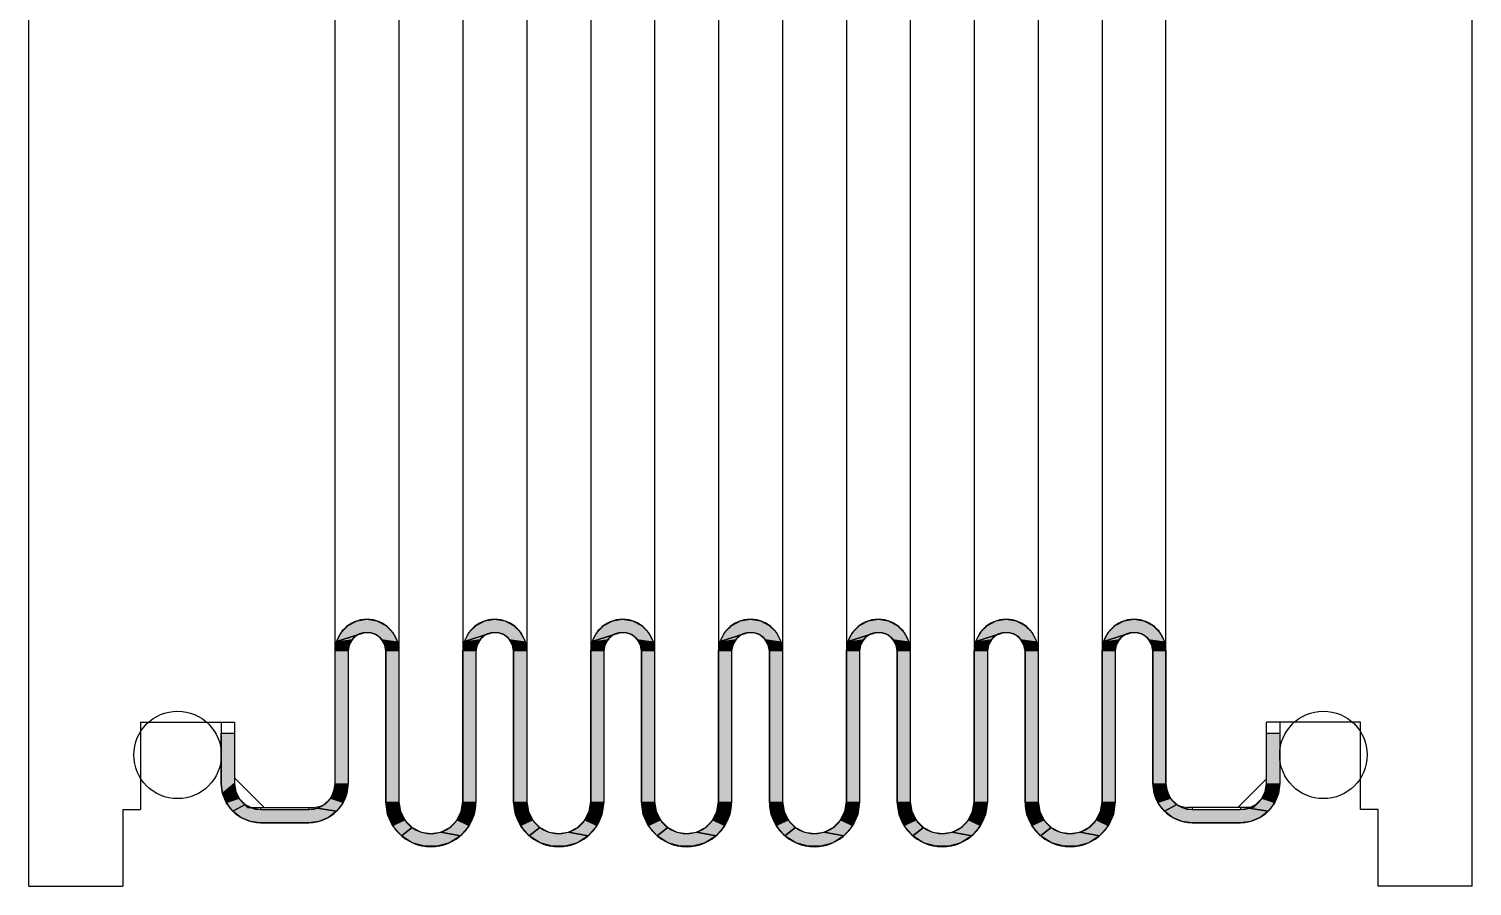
# Model space of a CAD drawing. Header units: millimetres. Extents: x -29 to 3384, y -388 to 1226.
# Drawn here: x 1459.9 to 1492.9, y 759.12 to 778.72 of the extents above; entities that cross this region are included whole.
import ezdxf

# ---------------------------------------------------------------- set-up
doc = ezdxf.new("R2010")
doc.units = ezdxf.units.MM

# ---------------------------------------------------------------- blocks, each defined once
blk = doc.blocks.new('*U32')
at = {"color": 2, "linetype": 'Continuous', "extrusion": (0, 0, -1)}
for points in [[(-114.434, 180.432), (-116.475, 180.109), (-114.11, 180.109)], [(-114.841, 180.64), (-116.152, 180.432), (-114.434, 180.432)], [(-116.152, 180.432), (-116.475, 180.109), (-114.434, 180.432)], [(-115.293, 180.711), (-115.745, 180.64), (-114.841, 180.64)], [(-115.745, 180.64), (-116.152, 180.432), (-114.841, 180.64)], [(-114.11, 180.109), (-115.143, 180.098), (-113.903, 179.701)], [(-116.475, 180.109), (-115.143, 180.098), (-114.11, 180.109)], [(-116.475, 180.109), (-115.442, 180.098), (-115.143, 180.098)], [(-116.475, 180.109), (-116.683, 179.701), (-115.442, 180.098)], [(-115.442, 180.098), (-116.683, 179.701), (-115.724, 179.996)], [(-115.724, 179.996), (-116.683, 179.701), (-115.953, 179.804)], [(-115.953, 179.804), (-116.683, 179.701), (-116.102, 179.544)], [(-116.683, 179.701), (-116.754, 179.25), (-116.102, 179.544)], [(-116.102, 179.544), (-116.754, 179.25), (-116.154, 179.25)], [(-116.154, 179.25), (-116.754, 172.373), (-116.154, 172.373)], [(-116.754, 179.25), (-116.754, 172.373), (-116.154, 179.25)], [(-116.754, 172.373), (-116.238, 171.792), (-116.154, 172.373)]]:
    blk.add_solid(points, dxfattribs=at)
blk = doc.blocks.new('*U33')
at = {"color": 2, "linetype": 'Continuous', "extrusion": (0, 0, -1)}
for points in [[(-120.28, 180.432), (-122.321, 180.109), (-119.957, 180.109)], [(-120.687, 180.64), (-121.998, 180.432), (-120.28, 180.432)], [(-121.998, 180.432), (-122.321, 180.109), (-120.28, 180.432)], [(-121.139, 180.711), (-121.591, 180.64), (-120.687, 180.64)], [(-121.591, 180.64), (-121.998, 180.432), (-120.687, 180.64)], [(-119.957, 180.109), (-120.989, 180.098), (-119.749, 179.701)], [(-122.321, 180.109), (-120.989, 180.098), (-119.957, 180.109)], [(-122.321, 180.109), (-121.289, 180.098), (-120.989, 180.098)], [(-122.321, 180.109), (-122.529, 179.701), (-121.289, 180.098)], [(-121.289, 180.098), (-122.529, 179.701), (-121.57, 179.996)], [(-121.57, 179.996), (-122.529, 179.701), (-121.799, 179.804)], [(-121.799, 179.804), (-122.529, 179.701), (-121.949, 179.544)], [(-122.529, 179.701), (-122.601, 179.25), (-121.949, 179.544)], [(-121.949, 179.544), (-122.601, 179.25), (-122.001, 179.25)], [(-122.001, 179.25), (-122.601, 172.373), (-122.001, 172.373)], [(-122.601, 179.25), (-122.601, 172.373), (-122.001, 179.25)], [(-122.601, 172.373), (-122.084, 171.792), (-122.001, 172.373)]]:
    blk.add_solid(points, dxfattribs=at)
blk = doc.blocks.new('*U34')
at = {"color": 2, "linetype": 'Continuous', "extrusion": (0, 0, -1)}
for points in [[(-126.126, 180.432), (-128.168, 180.109), (-125.803, 180.109)], [(-126.534, 180.64), (-127.844, 180.432), (-126.126, 180.432)], [(-127.844, 180.432), (-128.168, 180.109), (-126.126, 180.432)], [(-126.985, 180.711), (-127.437, 180.64), (-126.534, 180.64)], [(-127.437, 180.64), (-127.844, 180.432), (-126.534, 180.64)], [(-125.803, 180.109), (-126.836, 180.098), (-125.595, 179.701)], [(-128.168, 180.109), (-126.836, 180.098), (-125.803, 180.109)], [(-128.168, 180.109), (-127.135, 180.098), (-126.836, 180.098)], [(-128.168, 180.109), (-128.375, 179.701), (-127.135, 180.098)], [(-127.135, 180.098), (-128.375, 179.701), (-127.416, 179.996)], [(-127.416, 179.996), (-128.375, 179.701), (-127.645, 179.804)], [(-127.645, 179.804), (-128.375, 179.701), (-127.795, 179.544)], [(-128.375, 179.701), (-128.447, 179.25), (-127.795, 179.544)], [(-127.795, 179.544), (-128.447, 179.25), (-127.847, 179.25)], [(-127.847, 179.25), (-128.447, 172.373), (-127.847, 172.373)], [(-128.447, 179.25), (-128.447, 172.373), (-127.847, 179.25)], [(-128.447, 172.373), (-127.93, 171.792), (-127.847, 172.373)]]:
    blk.add_solid(points, dxfattribs=at)
blk = doc.blocks.new('*U35')
at = {"color": 2, "linetype": 'Continuous', "extrusion": (0, 0, -1)}
for points in [[(-131.972, 180.432), (-134.014, 180.109), (-131.649, 180.109)], [(-132.38, 180.64), (-133.69, 180.432), (-131.972, 180.432)], [(-133.69, 180.432), (-134.014, 180.109), (-131.972, 180.432)], [(-132.831, 180.711), (-133.283, 180.64), (-132.38, 180.64)], [(-133.283, 180.64), (-133.69, 180.432), (-132.38, 180.64)], [(-131.649, 180.109), (-132.682, 180.098), (-131.441, 179.701)], [(-134.014, 180.109), (-132.682, 180.098), (-131.649, 180.109)], [(-134.014, 180.109), (-132.981, 180.098), (-132.682, 180.098)], [(-134.014, 180.109), (-134.221, 179.701), (-132.981, 180.098)], [(-132.981, 180.098), (-134.221, 179.701), (-133.262, 179.996)], [(-133.262, 179.996), (-134.221, 179.701), (-133.491, 179.804)], [(-133.491, 179.804), (-134.221, 179.701), (-133.641, 179.544)], [(-134.221, 179.701), (-134.293, 179.25), (-133.641, 179.544)], [(-133.641, 179.544), (-134.293, 179.25), (-133.693, 179.25)], [(-133.693, 179.25), (-134.293, 172.373), (-133.693, 172.373)], [(-134.293, 179.25), (-134.293, 172.373), (-133.693, 179.25)], [(-134.293, 172.373), (-133.776, 171.792), (-133.693, 172.373)]]:
    blk.add_solid(points, dxfattribs=at)
blk = doc.blocks.new('*U36')
at = {"color": 2, "linetype": 'Continuous', "extrusion": (0, 0, -1)}
for points in [[(-137.818, 180.432), (-139.86, 180.109), (-137.495, 180.109)], [(-138.226, 180.64), (-139.537, 180.432), (-137.818, 180.432)], [(-139.537, 180.432), (-139.86, 180.109), (-137.818, 180.432)], [(-138.677, 180.711), (-139.129, 180.64), (-138.226, 180.64)], [(-139.129, 180.64), (-139.537, 180.432), (-138.226, 180.64)], [(-137.495, 180.109), (-138.528, 180.098), (-137.287, 179.701)], [(-139.86, 180.109), (-138.528, 180.098), (-137.495, 180.109)], [(-139.86, 180.109), (-138.827, 180.098), (-138.528, 180.098)], [(-139.86, 180.109), (-140.067, 179.701), (-138.827, 180.098)], [(-138.827, 180.098), (-140.067, 179.701), (-139.108, 179.996)], [(-139.108, 179.996), (-140.067, 179.701), (-139.337, 179.804)], [(-139.337, 179.804), (-140.067, 179.701), (-139.487, 179.544)], [(-140.067, 179.701), (-140.139, 179.25), (-139.487, 179.544)], [(-139.487, 179.544), (-140.139, 179.25), (-139.539, 179.25)], [(-139.539, 179.25), (-140.139, 172.373), (-139.539, 172.373)], [(-140.139, 179.25), (-140.139, 172.373), (-139.539, 179.25)], [(-140.139, 172.373), (-139.623, 171.792), (-139.539, 172.373)]]:
    blk.add_solid(points, dxfattribs=at)
blk = doc.blocks.new('*U37')
at = {"color": 2, "linetype": 'Continuous', "extrusion": (0, 0, -1)}
for points in [[(-143.665, 180.432), (-145.706, 180.109), (-143.341, 180.109)], [(-144.072, 180.64), (-145.383, 180.432), (-143.665, 180.432)], [(-145.383, 180.432), (-145.706, 180.109), (-143.665, 180.432)], [(-144.524, 180.711), (-144.975, 180.64), (-144.072, 180.64)], [(-144.975, 180.64), (-145.383, 180.432), (-144.072, 180.64)], [(-143.341, 180.109), (-144.374, 180.098), (-143.134, 179.701)], [(-145.706, 180.109), (-144.374, 180.098), (-143.341, 180.109)], [(-145.706, 180.109), (-144.673, 180.098), (-144.374, 180.098)], [(-145.706, 180.109), (-145.914, 179.701), (-144.673, 180.098)], [(-144.673, 180.098), (-145.914, 179.701), (-144.954, 179.996)], [(-144.954, 179.996), (-145.914, 179.701), (-145.184, 179.804)], [(-145.184, 179.804), (-145.914, 179.701), (-145.333, 179.544)], [(-145.914, 179.701), (-145.985, 179.25), (-145.333, 179.544)], [(-145.333, 179.544), (-145.985, 179.25), (-145.385, 179.25)], [(-145.385, 179.25), (-145.985, 172.373), (-145.385, 172.373)], [(-145.985, 179.25), (-145.985, 172.373), (-145.385, 179.25)], [(-145.985, 172.373), (-145.469, 171.792), (-145.385, 172.373)]]:
    blk.add_solid(points, dxfattribs=at)
blk = doc.blocks.new('*U38')
at = {"color": 2, "linetype": 'Continuous', "extrusion": (0, 0, -1)}
for points in [[(-149.511, 180.432), (-151.552, 180.109), (-149.187, 180.109)], [(-149.918, 180.64), (-151.229, 180.432), (-149.511, 180.432)], [(-151.229, 180.432), (-151.552, 180.109), (-149.511, 180.432)], [(-150.37, 180.711), (-150.821, 180.64), (-149.918, 180.64)], [(-150.821, 180.64), (-151.229, 180.432), (-149.918, 180.64)], [(-149.187, 180.109), (-150.22, 180.098), (-148.98, 179.701)], [(-151.552, 180.109), (-150.22, 180.098), (-149.187, 180.109)], [(-151.552, 180.109), (-150.519, 180.098), (-150.22, 180.098)], [(-151.552, 180.109), (-151.76, 179.701), (-150.519, 180.098)], [(-150.519, 180.098), (-151.76, 179.701), (-150.801, 179.996)], [(-150.801, 179.996), (-151.76, 179.701), (-151.03, 179.804)], [(-151.03, 179.804), (-151.76, 179.701), (-151.179, 179.544)], [(-151.76, 179.701), (-151.831, 179.25), (-151.179, 179.544)], [(-151.179, 179.544), (-151.831, 179.25), (-151.231, 179.25)], [(-151.231, 179.25), (-151.831, 173.211), (-151.231, 173.211)], [(-151.831, 179.25), (-151.831, 173.211), (-151.231, 179.25)], [(-151.831, 173.211), (-151.293, 172.745), (-151.231, 173.211)]]:
    blk.add_solid(points, dxfattribs=at)
blk = doc.blocks.new('*U39')
at = {"color": 2, "linetype": 'Continuous', "extrusion": (0, 0, -1)}
for points in [[(-113.903, 179.701), (-114.483, 179.544), (-113.831, 179.25)], [(-114.483, 179.544), (-114.431, 179.25), (-113.831, 179.25)], [(-115.143, 180.098), (-114.862, 179.996), (-113.903, 179.701)], [(-114.862, 179.996), (-114.633, 179.804), (-113.903, 179.701)], [(-114.633, 179.804), (-114.483, 179.544), (-113.903, 179.701)], [(-113.831, 179.25), (-114.431, 173.211), (-113.831, 173.211)], [(-114.431, 179.25), (-114.431, 173.211), (-113.831, 179.25)], [(-113.831, 173.211), (-114.37, 172.745), (-113.773, 172.84)], [(-114.431, 173.211), (-114.37, 172.745), (-113.831, 173.211)], [(-113.602, 172.506), (-114.19, 172.311), (-113.337, 172.24)], [(-114.19, 172.311), (-113.904, 171.939), (-113.337, 172.24)], [(-113.773, 172.84), (-114.37, 172.745), (-113.602, 172.506)], [(-114.37, 172.745), (-114.19, 172.311), (-113.602, 172.506)], [(-113.337, 172.24), (-113.904, 171.939), (-113.002, 172.07)]]:
    blk.add_solid(points, dxfattribs=at)
blk = doc.blocks.new('*U40')
at = {"color": 2, "linetype": 'Continuous', "extrusion": (0, 0, -1)}
for points in [[(-119.749, 179.701), (-120.329, 179.544), (-119.677, 179.25)], [(-120.329, 179.544), (-120.277, 179.25), (-119.677, 179.25)], [(-120.989, 180.098), (-120.708, 179.996), (-119.749, 179.701)], [(-120.708, 179.996), (-120.479, 179.804), (-119.749, 179.701)], [(-120.479, 179.804), (-120.329, 179.544), (-119.749, 179.701)], [(-119.677, 179.25), (-120.277, 172.373), (-119.677, 172.373)], [(-120.277, 179.25), (-120.277, 172.373), (-119.677, 179.25)], [(-119.677, 172.373), (-120.194, 171.792), (-119.606, 171.921)], [(-120.277, 172.373), (-120.194, 171.792), (-119.677, 172.373)], [(-119.606, 171.921), (-120.194, 171.792), (-119.398, 171.514)], [(-120.194, 171.792), (-119.95, 171.258), (-119.398, 171.514)], [(-119.075, 171.19), (-119.566, 170.815), (-118.668, 170.983)], [(-119.398, 171.514), (-119.95, 171.258), (-119.075, 171.19)], [(-119.95, 171.258), (-119.566, 170.815), (-119.075, 171.19)]]:
    blk.add_solid(points, dxfattribs=at)
blk = doc.blocks.new('*U41')
at = {"color": 2, "linetype": 'Continuous', "extrusion": (0, 0, -1)}
for points in [[(-125.595, 179.701), (-126.176, 179.544), (-125.524, 179.25)], [(-126.176, 179.544), (-126.124, 179.25), (-125.524, 179.25)], [(-126.836, 180.098), (-126.554, 179.996), (-125.595, 179.701)], [(-126.554, 179.996), (-126.325, 179.804), (-125.595, 179.701)], [(-126.325, 179.804), (-126.176, 179.544), (-125.595, 179.701)], [(-125.524, 179.25), (-126.124, 172.373), (-125.524, 172.373)], [(-126.124, 179.25), (-126.124, 172.373), (-125.524, 179.25)], [(-125.524, 172.373), (-126.04, 171.792), (-125.452, 171.921)], [(-126.124, 172.373), (-126.04, 171.792), (-125.524, 172.373)], [(-125.452, 171.921), (-126.04, 171.792), (-125.245, 171.514)], [(-126.04, 171.792), (-125.796, 171.258), (-125.245, 171.514)], [(-124.921, 171.19), (-125.412, 170.815), (-124.514, 170.983)], [(-125.245, 171.514), (-125.796, 171.258), (-124.921, 171.19)], [(-125.796, 171.258), (-125.412, 170.815), (-124.921, 171.19)]]:
    blk.add_solid(points, dxfattribs=at)
blk = doc.blocks.new('*U42')
at = {"color": 2, "linetype": 'Continuous', "extrusion": (0, 0, -1)}
for points in [[(-131.441, 179.701), (-132.022, 179.544), (-131.37, 179.25)], [(-132.022, 179.544), (-131.97, 179.25), (-131.37, 179.25)], [(-132.682, 180.098), (-132.401, 179.996), (-131.441, 179.701)], [(-132.401, 179.996), (-132.171, 179.804), (-131.441, 179.701)], [(-132.171, 179.804), (-132.022, 179.544), (-131.441, 179.701)], [(-131.37, 179.25), (-131.97, 172.373), (-131.37, 172.373)], [(-131.97, 179.25), (-131.97, 172.373), (-131.37, 179.25)], [(-131.37, 172.373), (-131.886, 171.792), (-131.298, 171.921)], [(-131.97, 172.373), (-131.886, 171.792), (-131.37, 172.373)], [(-131.298, 171.921), (-131.886, 171.792), (-131.091, 171.514)], [(-131.886, 171.792), (-131.643, 171.258), (-131.091, 171.514)], [(-130.767, 171.19), (-131.258, 170.815), (-130.36, 170.983)], [(-131.091, 171.514), (-131.643, 171.258), (-130.767, 171.19)], [(-131.643, 171.258), (-131.258, 170.815), (-130.767, 171.19)]]:
    blk.add_solid(points, dxfattribs=at)
blk = doc.blocks.new('*U43')
at = {"color": 2, "linetype": 'Continuous', "extrusion": (0, 0, -1)}
for points in [[(-137.287, 179.701), (-137.868, 179.544), (-137.216, 179.25)], [(-137.868, 179.544), (-137.816, 179.25), (-137.216, 179.25)], [(-138.528, 180.098), (-138.247, 179.996), (-137.287, 179.701)], [(-138.247, 179.996), (-138.018, 179.804), (-137.287, 179.701)], [(-138.018, 179.804), (-137.868, 179.544), (-137.287, 179.701)], [(-137.216, 179.25), (-137.816, 172.373), (-137.216, 172.373)], [(-137.816, 179.25), (-137.816, 172.373), (-137.216, 179.25)], [(-137.216, 172.373), (-137.732, 171.792), (-137.144, 171.921)], [(-137.816, 172.373), (-137.732, 171.792), (-137.216, 172.373)], [(-137.144, 171.921), (-137.732, 171.792), (-136.937, 171.514)], [(-137.732, 171.792), (-137.489, 171.258), (-136.937, 171.514)], [(-136.613, 171.19), (-137.104, 170.815), (-136.206, 170.983)], [(-136.937, 171.514), (-137.489, 171.258), (-136.613, 171.19)], [(-137.489, 171.258), (-137.104, 170.815), (-136.613, 171.19)]]:
    blk.add_solid(points, dxfattribs=at)
blk = doc.blocks.new('*U44')
at = {"color": 2, "linetype": 'Continuous', "extrusion": (0, 0, -1)}
for points in [[(-143.134, 179.701), (-143.714, 179.544), (-143.062, 179.25)], [(-143.714, 179.544), (-143.662, 179.25), (-143.062, 179.25)], [(-144.374, 180.098), (-144.093, 179.996), (-143.134, 179.701)], [(-144.093, 179.996), (-143.864, 179.804), (-143.134, 179.701)], [(-143.864, 179.804), (-143.714, 179.544), (-143.134, 179.701)], [(-143.062, 179.25), (-143.662, 172.373), (-143.062, 172.373)], [(-143.662, 179.25), (-143.662, 172.373), (-143.062, 179.25)], [(-143.062, 172.373), (-143.579, 171.792), (-142.991, 171.921)], [(-143.662, 172.373), (-143.579, 171.792), (-143.062, 172.373)], [(-142.991, 171.921), (-143.579, 171.792), (-142.783, 171.514)], [(-143.579, 171.792), (-143.335, 171.258), (-142.783, 171.514)], [(-142.46, 171.19), (-142.951, 170.815), (-142.052, 170.983)], [(-142.783, 171.514), (-143.335, 171.258), (-142.46, 171.19)], [(-143.335, 171.258), (-142.951, 170.815), (-142.46, 171.19)]]:
    blk.add_solid(points, dxfattribs=at)
blk = doc.blocks.new('*U45')
at = {"color": 2, "linetype": 'Continuous', "extrusion": (0, 0, -1)}
for points in [[(-148.98, 179.701), (-149.56, 179.544), (-148.908, 179.25)], [(-149.56, 179.544), (-149.508, 179.25), (-148.908, 179.25)], [(-150.22, 180.098), (-149.939, 179.996), (-148.98, 179.701)], [(-149.939, 179.996), (-149.71, 179.804), (-148.98, 179.701)], [(-149.71, 179.804), (-149.56, 179.544), (-148.98, 179.701)], [(-148.908, 179.25), (-149.508, 172.373), (-148.908, 172.373)], [(-149.508, 179.25), (-149.508, 172.373), (-148.908, 179.25)], [(-148.908, 172.373), (-149.425, 171.792), (-148.837, 171.921)], [(-149.508, 172.373), (-149.425, 171.792), (-148.908, 172.373)], [(-148.837, 171.921), (-149.425, 171.792), (-148.629, 171.514)], [(-149.425, 171.792), (-149.181, 171.258), (-148.629, 171.514)], [(-148.306, 171.19), (-148.797, 170.815), (-147.898, 170.983)], [(-148.629, 171.514), (-149.181, 171.258), (-148.306, 171.19)], [(-149.181, 171.258), (-148.797, 170.815), (-148.306, 171.19)]]:
    blk.add_solid(points, dxfattribs=at)
blk = doc.blocks.new('*U46')
at = {"color": 2, "linetype": 'Continuous', "extrusion": (0, 0, -1)}
for points in [[(-108.631, 173.211), (-108.631, 175.511), (-108.693, 172.745)], [(-109.231, 175.511), (-108.693, 172.745), (-108.631, 175.511)], [(-108.693, 172.745), (-109.231, 175.511), (-109.231, 173.211)]]:
    blk.add_solid(points, dxfattribs=at)
blk = doc.blocks.new('*U47')
at = {"color": 2, "linetype": 'Continuous', "extrusion": (0, 0, -1)}
for points in [[(-157.031, 173.211), (-156.431, 175.511), (-157.031, 175.511)], [(-156.431, 175.511), (-157.031, 173.211), (-156.431, 173.211)], [(-156.431, 173.211), (-156.97, 172.745), (-156.373, 172.84)], [(-157.031, 173.211), (-156.97, 172.745), (-156.431, 173.211)], [(-156.202, 172.506), (-156.79, 172.311), (-155.937, 172.24)], [(-156.79, 172.311), (-156.504, 171.939), (-155.937, 172.24)], [(-156.373, 172.84), (-156.97, 172.745), (-156.202, 172.506)], [(-156.97, 172.745), (-156.79, 172.311), (-156.202, 172.506)], [(-155.937, 172.24), (-156.504, 171.939), (-155.602, 172.07)]]:
    blk.add_solid(points, dxfattribs=at)
blk = doc.blocks.new('*U48')
at = {"color": 2, "linetype": 'Continuous', "extrusion": (0, 0, -1)}
for points in [[(-109.231, 173.211), (-109.29, 172.84), (-108.693, 172.745)], [(-109.29, 172.84), (-109.461, 172.506), (-108.693, 172.745)], [(-108.693, 172.745), (-109.461, 172.506), (-108.872, 172.311)], [(-109.461, 172.506), (-109.726, 172.24), (-108.872, 172.311)], [(-108.872, 172.311), (-109.726, 172.24), (-109.159, 171.939)]]:
    blk.add_solid(points, dxfattribs=at)
blk = doc.blocks.new('*U49')
at = {"color": 2, "linetype": 'Continuous', "extrusion": (0, 0, -1)}
for points in [[(-151.831, 173.211), (-151.89, 172.84), (-151.293, 172.745)], [(-151.89, 172.84), (-152.061, 172.506), (-151.293, 172.745)], [(-151.293, 172.745), (-152.061, 172.506), (-151.472, 172.311)], [(-152.061, 172.506), (-152.326, 172.24), (-151.472, 172.311)], [(-151.472, 172.311), (-152.326, 172.24), (-151.759, 171.939)]]:
    blk.add_solid(points, dxfattribs=at)
blk = doc.blocks.new('*U50')
at = {"color": 2, "linetype": 'Continuous', "extrusion": (0, 0, -1)}
for points in [[(-109.726, 172.24), (-110.061, 172.07), (-109.159, 171.939)], [(-110.061, 172.07), (-110.431, 172.011), (-109.159, 171.939)], [(-112.631, 172.011), (-113.904, 171.939), (-109.159, 171.939)], [(-109.159, 171.939), (-110.431, 172.011), (-112.631, 172.011)], [(-109.159, 171.939), (-113.531, 171.652), (-109.531, 171.652)], [(-113.904, 171.939), (-113.531, 171.652), (-109.159, 171.939)], [(-109.531, 171.652), (-113.097, 171.473), (-109.965, 171.473)], [(-113.531, 171.652), (-113.097, 171.473), (-109.531, 171.652)], [(-113.002, 172.07), (-113.904, 171.939), (-112.631, 172.011)], [(-109.965, 171.473), (-112.631, 171.411), (-110.431, 171.411)], [(-113.097, 171.473), (-112.631, 171.411), (-109.965, 171.473)]]:
    blk.add_solid(points, dxfattribs=at)
blk = doc.blocks.new('*U51')
at = {"color": 2, "linetype": 'Continuous', "extrusion": (0, 0, -1)}
for points in [[(-152.326, 172.24), (-152.661, 172.07), (-151.759, 171.939)], [(-152.661, 172.07), (-153.031, 172.011), (-151.759, 171.939)], [(-155.231, 172.011), (-156.504, 171.939), (-151.759, 171.939)], [(-151.759, 171.939), (-153.031, 172.011), (-155.231, 172.011)], [(-151.759, 171.939), (-156.131, 171.652), (-152.131, 171.652)], [(-156.504, 171.939), (-156.131, 171.652), (-151.759, 171.939)], [(-152.131, 171.652), (-155.697, 171.473), (-152.565, 171.473)], [(-156.131, 171.652), (-155.697, 171.473), (-152.131, 171.652)], [(-155.602, 172.07), (-156.504, 171.939), (-155.231, 172.011)], [(-152.565, 171.473), (-155.231, 171.411), (-153.031, 171.411)], [(-155.697, 171.473), (-155.231, 171.411), (-152.565, 171.473)]]:
    blk.add_solid(points, dxfattribs=at)
blk = doc.blocks.new('*U52')
at = {"color": 2, "linetype": 'Continuous', "extrusion": (0, 0, -1)}
for points in [[(-116.754, 172.373), (-116.826, 171.921), (-116.238, 171.792)], [(-116.826, 171.921), (-117.034, 171.514), (-116.238, 171.792)], [(-116.238, 171.792), (-117.034, 171.514), (-116.482, 171.258)], [(-117.034, 171.514), (-117.357, 171.19), (-116.482, 171.258)], [(-116.482, 171.258), (-117.357, 171.19), (-116.866, 170.815)]]:
    blk.add_solid(points, dxfattribs=at)
blk = doc.blocks.new('*U53')
at = {"color": 2, "linetype": 'Continuous', "extrusion": (0, 0, -1)}
for points in [[(-122.601, 172.373), (-122.672, 171.921), (-122.084, 171.792)], [(-122.672, 171.921), (-122.88, 171.514), (-122.084, 171.792)], [(-122.084, 171.792), (-122.88, 171.514), (-122.328, 171.258)], [(-122.88, 171.514), (-123.203, 171.19), (-122.328, 171.258)], [(-122.328, 171.258), (-123.203, 171.19), (-122.712, 170.815)]]:
    blk.add_solid(points, dxfattribs=at)
blk = doc.blocks.new('*U54')
at = {"color": 2, "linetype": 'Continuous', "extrusion": (0, 0, -1)}
for points in [[(-128.447, 172.373), (-128.518, 171.921), (-127.93, 171.792)], [(-128.518, 171.921), (-128.726, 171.514), (-127.93, 171.792)], [(-127.93, 171.792), (-128.726, 171.514), (-128.174, 171.258)], [(-128.726, 171.514), (-129.049, 171.19), (-128.174, 171.258)], [(-128.174, 171.258), (-129.049, 171.19), (-128.558, 170.815)]]:
    blk.add_solid(points, dxfattribs=at)
blk = doc.blocks.new('*U55')
at = {"color": 2, "linetype": 'Continuous', "extrusion": (0, 0, -1)}
for points in [[(-134.293, 172.373), (-134.364, 171.921), (-133.776, 171.792)], [(-134.364, 171.921), (-134.572, 171.514), (-133.776, 171.792)], [(-133.776, 171.792), (-134.572, 171.514), (-134.02, 171.258)], [(-134.572, 171.514), (-134.895, 171.19), (-134.02, 171.258)], [(-134.02, 171.258), (-134.895, 171.19), (-134.404, 170.815)]]:
    blk.add_solid(points, dxfattribs=at)
blk = doc.blocks.new('*U56')
at = {"color": 2, "linetype": 'Continuous', "extrusion": (0, 0, -1)}
for points in [[(-140.139, 172.373), (-140.211, 171.921), (-139.623, 171.792)], [(-140.211, 171.921), (-140.418, 171.514), (-139.623, 171.792)], [(-139.623, 171.792), (-140.418, 171.514), (-139.866, 171.258)], [(-140.418, 171.514), (-140.741, 171.19), (-139.866, 171.258)], [(-139.866, 171.258), (-140.741, 171.19), (-140.251, 170.815)]]:
    blk.add_solid(points, dxfattribs=at)
blk = doc.blocks.new('*U57')
at = {"color": 2, "linetype": 'Continuous', "extrusion": (0, 0, -1)}
for points in [[(-145.985, 172.373), (-146.057, 171.921), (-145.469, 171.792)], [(-146.057, 171.921), (-146.264, 171.514), (-145.469, 171.792)], [(-145.469, 171.792), (-146.264, 171.514), (-145.712, 171.258)], [(-146.264, 171.514), (-146.588, 171.19), (-145.712, 171.258)], [(-145.712, 171.258), (-146.588, 171.19), (-146.097, 170.815)]]:
    blk.add_solid(points, dxfattribs=at)
blk = doc.blocks.new('*U58')
at = {"color": 2, "linetype": 'Continuous', "extrusion": (0, 0, -1)}
for points in [[(-117.357, 171.19), (-117.764, 170.983), (-116.866, 170.815)], [(-117.764, 170.983), (-118.216, 170.911), (-116.866, 170.815)], [(-118.668, 170.983), (-119.566, 170.815), (-118.216, 170.911)], [(-118.216, 170.911), (-119.566, 170.815), (-116.866, 170.815)], [(-116.866, 170.815), (-119.072, 170.498), (-117.36, 170.498)], [(-119.566, 170.815), (-119.072, 170.498), (-116.866, 170.815)], [(-117.36, 170.498), (-118.509, 170.332), (-117.923, 170.332)], [(-119.072, 170.498), (-118.509, 170.332), (-117.36, 170.498)]]:
    blk.add_solid(points, dxfattribs=at)
blk = doc.blocks.new('*U59')
at = {"color": 2, "linetype": 'Continuous', "extrusion": (0, 0, -1)}
for points in [[(-123.203, 171.19), (-123.61, 170.983), (-122.712, 170.815)], [(-123.61, 170.983), (-124.062, 170.911), (-122.712, 170.815)], [(-124.514, 170.983), (-125.412, 170.815), (-124.062, 170.911)], [(-124.062, 170.911), (-125.412, 170.815), (-122.712, 170.815)], [(-122.712, 170.815), (-124.918, 170.498), (-123.206, 170.498)], [(-125.412, 170.815), (-124.918, 170.498), (-122.712, 170.815)], [(-123.206, 170.498), (-124.355, 170.332), (-123.769, 170.332)], [(-124.918, 170.498), (-124.355, 170.332), (-123.206, 170.498)]]:
    blk.add_solid(points, dxfattribs=at)
blk = doc.blocks.new('*U60')
at = {"color": 2, "linetype": 'Continuous', "extrusion": (0, 0, -1)}
for points in [[(-129.049, 171.19), (-129.457, 170.983), (-128.558, 170.815)], [(-129.457, 170.983), (-129.908, 170.911), (-128.558, 170.815)], [(-130.36, 170.983), (-131.258, 170.815), (-129.908, 170.911)], [(-129.908, 170.911), (-131.258, 170.815), (-128.558, 170.815)], [(-128.558, 170.815), (-130.765, 170.498), (-129.052, 170.498)], [(-131.258, 170.815), (-130.765, 170.498), (-128.558, 170.815)], [(-129.052, 170.498), (-130.202, 170.332), (-129.615, 170.332)], [(-130.765, 170.498), (-130.202, 170.332), (-129.052, 170.498)]]:
    blk.add_solid(points, dxfattribs=at)
blk = doc.blocks.new('*U61')
at = {"color": 2, "linetype": 'Continuous', "extrusion": (0, 0, -1)}
for points in [[(-134.895, 171.19), (-135.303, 170.983), (-134.404, 170.815)], [(-135.303, 170.983), (-135.754, 170.911), (-134.404, 170.815)], [(-136.206, 170.983), (-137.104, 170.815), (-135.754, 170.911)], [(-135.754, 170.911), (-137.104, 170.815), (-134.404, 170.815)], [(-134.404, 170.815), (-136.611, 170.498), (-134.898, 170.498)], [(-137.104, 170.815), (-136.611, 170.498), (-134.404, 170.815)], [(-134.898, 170.498), (-136.048, 170.332), (-135.461, 170.332)], [(-136.611, 170.498), (-136.048, 170.332), (-134.898, 170.498)]]:
    blk.add_solid(points, dxfattribs=at)
blk = doc.blocks.new('*U62')
at = {"color": 2, "linetype": 'Continuous', "extrusion": (0, 0, -1)}
for points in [[(-140.741, 171.19), (-141.149, 170.983), (-140.251, 170.815)], [(-141.149, 170.983), (-141.601, 170.911), (-140.251, 170.815)], [(-142.052, 170.983), (-142.951, 170.815), (-141.601, 170.911)], [(-141.601, 170.911), (-142.951, 170.815), (-140.251, 170.815)], [(-140.251, 170.815), (-142.457, 170.498), (-140.744, 170.498)], [(-142.951, 170.815), (-142.457, 170.498), (-140.251, 170.815)], [(-140.744, 170.498), (-141.894, 170.332), (-141.307, 170.332)], [(-142.457, 170.498), (-141.894, 170.332), (-140.744, 170.498)]]:
    blk.add_solid(points, dxfattribs=at)
blk = doc.blocks.new('*U63')
at = {"color": 2, "linetype": 'Continuous', "extrusion": (0, 0, -1)}
for points in [[(-146.588, 171.19), (-146.995, 170.983), (-146.097, 170.815)], [(-146.995, 170.983), (-147.447, 170.911), (-146.097, 170.815)], [(-147.898, 170.983), (-148.797, 170.815), (-147.447, 170.911)], [(-147.447, 170.911), (-148.797, 170.815), (-146.097, 170.815)], [(-146.097, 170.815), (-148.303, 170.498), (-146.59, 170.498)], [(-148.797, 170.815), (-148.303, 170.498), (-146.097, 170.815)], [(-146.59, 170.498), (-147.74, 170.332), (-147.153, 170.332)], [(-148.303, 170.498), (-147.74, 170.332), (-146.59, 170.498)]]:
    blk.add_solid(points, dxfattribs=at)

msp = doc.modelspace()

# ---------------------------------------------------------------- linework, layer by layer
at = {"color": 7, "linetype": 'Continuous'}
for p, q in [((1459.90076, 759.11907), (1459.90076, 799.11907)), ((1492.90076, 759.11907), (1492.90076, 799.11907)), ((1468.36229, 797.1883), (1468.36229, 761.04983)), ((1469.82383, 797.1883), (1469.82383, 761.04983)), ((1471.28537, 797.1883), (1471.28537, 761.04983)), ((1472.74691, 797.1883), (1472.74691, 761.04983)), ((1474.20845, 797.1883), (1474.20845, 761.04983)), ((1475.66999, 797.1883), (1475.66999, 761.04983)), ((1477.13153, 797.1883), (1477.13153, 761.04983)), ((1478.59306, 797.1883), (1478.59306, 761.04983)), ((1480.0546, 797.1883), (1480.0546, 761.04983)), ((1481.51614, 797.1883), (1481.51614, 761.04983)), ((1482.97768, 797.1883), (1482.97768, 761.04983)), ((1484.43922, 797.1883), (1484.43922, 761.04983)), ((1466.90076, 761.41907), (1466.90076, 796.81907)), ((1485.90076, 761.41907), (1485.90076, 796.81907)), ((1467.20076, 764.4883), (1467.20076, 761.46907)), ((1468.06229, 764.4883), (1468.06229, 761.04983)), ((1470.12383, 764.4883), (1470.12383, 761.04983)), ((1470.98537, 764.4883), (1470.98537, 761.04983)), ((1473.04691, 764.4883), (1473.04691, 761.04983)), ((1473.90845, 764.4883), (1473.90845, 761.04983)), ((1475.96999, 764.4883), (1475.96999, 761.04983)), ((1476.83153, 764.4883), (1476.83153, 761.04983)), ((1478.89306, 764.4883), (1478.89306, 761.04983)), ((1479.7546, 764.4883), (1479.7546, 761.04983)), ((1481.81614, 764.4883), (1481.81614, 761.04983)), ((1482.67768, 764.4883), (1482.67768, 761.04983)), ((1484.73922, 764.4883), (1484.73922, 761.04983)), ((1485.60076, 764.4883), (1485.60076, 761.46907)), ((1462.45076, 762.86907), (1464.60076, 762.86907)), ((1462.45076, 762.86907), (1462.45076, 760.86907)), ((1464.30076, 762.86907), (1464.30076, 761.46907)), ((1464.60076, 762.86907), (1464.60076, 761.21907)), ((1490.35076, 762.86907), (1488.20076, 762.86907)), ((1488.20076, 761.21907), (1488.20076, 762.86907)), ((1488.50076, 762.86907), (1488.50076, 761.46907)), ((1490.35076, 760.86907), (1490.35076, 762.86907)), ((1464.30076, 762.61907), (1464.60076, 762.61907)), ((1488.20076, 762.61907), (1488.50076, 762.61907)), ((1464.60076, 761.21907), (1464.90076, 760.91907)), ((1488.20076, 761.21907), (1487.90076, 760.91907)), ((1462.05076, 760.86907), (1462.45076, 760.86907)), ((1462.05076, 760.86907), (1462.05076, 759.11907)), ((1464.90076, 760.91907), (1466.40076, 760.91907)), ((1465.20076, 760.91907), (1465.20076, 760.86907)), ((1465.20076, 760.86907), (1466.30076, 760.86907)), ((1466.30076, 760.91907), (1466.30076, 760.86907)), ((1487.90076, 760.91907), (1486.40076, 760.91907)), ((1486.50076, 760.91907), (1486.50076, 760.86907)), ((1486.50076, 760.86907), (1487.60076, 760.86907)), ((1487.60076, 760.91907), (1487.60076, 760.86907)), ((1490.75076, 760.86907), (1490.35076, 760.86907)), ((1490.75076, 759.11907), (1490.75076, 760.86907)), ((1465.20076, 760.56907), (1466.30076, 760.56907)), ((1486.50076, 760.56907), (1487.60076, 760.56907)), ((1459.90076, 759.11907), (1462.05076, 759.11907)), ((1492.90076, 759.11907), (1490.75076, 759.11907))]:
    msp.add_line(p, q, dxfattribs=at)
at = {"color": 2, "linetype": 'Continuous'}
for p, q in [((1466.90076, 764.4883), (1466.93652, 764.71412)), ((1469.82383, 764.4883), (1469.8596, 764.71412)), ((1472.74691, 764.4883), (1472.78268, 764.71412)), ((1475.66999, 764.4883), (1475.70575, 764.71412)), ((1478.59306, 764.4883), (1478.62883, 764.71412)), ((1481.51614, 764.4883), (1481.55191, 764.71412)), ((1484.43922, 764.4883), (1484.47498, 764.71412)), ((1465.28038, 760.91907), (1464.60076, 761.59869)), ((1464.60076, 761.46907), (1464.63012, 761.28366)), ((1485.90076, 761.46907), (1485.93012, 761.28366)), ((1487.54646, 760.91907), (1488.20076, 761.57336)), ((1468.36229, 761.04983), (1468.39806, 760.82401)), ((1471.28537, 761.04983), (1471.32114, 760.82401)), ((1474.20845, 761.04983), (1474.24421, 760.82401)), ((1477.13153, 761.04983), (1477.16729, 760.82401)), ((1480.0546, 761.04983), (1480.09037, 760.82401)), ((1482.97768, 761.04983), (1483.01345, 760.82401)), ((1466.30076, 760.86907), (1466.48617, 760.89843)), ((1487.60076, 760.86907), (1487.78617, 760.89843)), ((1469.09306, 760.31907), (1469.31888, 760.35483)), ((1472.01614, 760.31907), (1472.24196, 760.35483)), ((1474.93922, 760.31907), (1475.16504, 760.35483)), ((1477.86229, 760.31907), (1478.08811, 760.35483)), ((1480.78537, 760.31907), (1481.01119, 760.35483)), ((1483.70845, 760.31907), (1483.93427, 760.35483))]:
    msp.add_line(p, q, dxfattribs=at)
for points in [[(1467.63153, 765.21907), (1467.85735, 765.1833), (1468.06106, 765.0795), (1468.22273, 764.91783), (1468.32653, 764.71412), (1468.36229, 764.4883), (1468.36229, 761.04983), (1468.10405, 760.75943), (1468.06229, 761.04983), (1468.06229, 764.4883), (1468.03632, 764.63563), (1467.96151, 764.76519), (1467.84691, 764.86135), (1467.70633, 764.91252), (1467.55672, 764.91252), (1466.93652, 764.71412), (1467.04032, 764.91783), (1467.20199, 765.0795), (1467.4057, 765.1833), (1467.63153, 765.21907)], [(1468.06229, 764.4883), (1468.03632, 764.63563), (1467.96151, 764.76519), (1467.84691, 764.86135), (1467.70633, 764.91252), (1467.55672, 764.91252), (1466.93652, 764.71412), (1467.04032, 764.91783), (1467.20199, 765.0795), (1467.4057, 765.1833), (1467.63153, 765.21907)], [(1467.63153, 765.21907), (1467.85735, 765.1833), (1468.06106, 765.0795), (1468.22273, 764.91783), (1468.32653, 764.71412), (1468.36229, 764.4883)], [(1470.5546, 765.21907), (1470.78042, 765.1833), (1470.98414, 765.0795), (1471.14581, 764.91783), (1471.2496, 764.71412), (1471.28537, 764.4883), (1471.28537, 761.04983), (1471.02712, 760.75943), (1470.98537, 761.04983), (1470.98537, 764.4883), (1470.95939, 764.63563), (1470.88459, 764.76519), (1470.76999, 764.86135), (1470.6294, 764.91252), (1470.4798, 764.91252), (1469.8596, 764.71412), (1469.9634, 764.91783), (1470.12507, 765.0795), (1470.32878, 765.1833), (1470.5546, 765.21907)], [(1470.98537, 764.4883), (1470.95939, 764.63563), (1470.88459, 764.76519), (1470.76999, 764.86135), (1470.6294, 764.91252), (1470.4798, 764.91252), (1469.8596, 764.71412), (1469.9634, 764.91783), (1470.12507, 765.0795), (1470.32878, 765.1833), (1470.5546, 765.21907)], [(1470.5546, 765.21907), (1470.78042, 765.1833), (1470.98414, 765.0795), (1471.14581, 764.91783), (1471.2496, 764.71412), (1471.28537, 764.4883)], [(1473.47768, 765.21907), (1473.7035, 765.1833), (1473.90721, 765.0795), (1474.06888, 764.91783), (1474.17268, 764.71412), (1474.20845, 764.4883), (1474.20845, 761.04983), (1473.9502, 760.75943), (1473.90845, 761.04983), (1473.90845, 764.4883), (1473.88247, 764.63563), (1473.80767, 764.76519), (1473.69306, 764.86135), (1473.55248, 764.91252), (1473.40288, 764.91252), (1472.78268, 764.71412), (1472.88647, 764.91783), (1473.04814, 765.0795), (1473.25186, 765.1833), (1473.47768, 765.21907)], [(1473.90845, 764.4883), (1473.88247, 764.63563), (1473.80767, 764.76519), (1473.69306, 764.86135), (1473.55248, 764.91252), (1473.40288, 764.91252), (1472.78268, 764.71412), (1472.88647, 764.91783), (1473.04814, 765.0795), (1473.25186, 765.1833), (1473.47768, 765.21907)], [(1473.47768, 765.21907), (1473.7035, 765.1833), (1473.90721, 765.0795), (1474.06888, 764.91783), (1474.17268, 764.71412), (1474.20845, 764.4883)], [(1476.40076, 765.21907), (1476.62658, 765.1833), (1476.83029, 765.0795), (1476.99196, 764.91783), (1477.09576, 764.71412), (1477.13153, 764.4883), (1477.13153, 761.04983), (1476.87328, 760.75943), (1476.83153, 761.04983), (1476.83153, 764.4883), (1476.80555, 764.63563), (1476.73074, 764.76519), (1476.61614, 764.86135), (1476.47556, 764.91252), (1476.32595, 764.91252), (1475.70575, 764.71412), (1475.80955, 764.91783), (1475.97122, 765.0795), (1476.17494, 765.1833), (1476.40076, 765.21907)], [(1476.83153, 764.4883), (1476.80555, 764.63563), (1476.73074, 764.76519), (1476.61614, 764.86135), (1476.47556, 764.91252), (1476.32595, 764.91252), (1475.70575, 764.71412), (1475.80955, 764.91783), (1475.97122, 765.0795), (1476.17494, 765.1833), (1476.40076, 765.21907)], [(1476.40076, 765.21907), (1476.62658, 765.1833), (1476.83029, 765.0795), (1476.99196, 764.91783), (1477.09576, 764.71412), (1477.13153, 764.4883)], [(1479.32383, 765.21907), (1479.54965, 765.1833), (1479.75337, 765.0795), (1479.91504, 764.91783), (1480.01884, 764.71412), (1480.0546, 764.4883), (1480.0546, 761.04983), (1479.79636, 760.75943), (1479.7546, 761.04983), (1479.7546, 764.4883), (1479.72862, 764.63563), (1479.65382, 764.76519), (1479.53922, 764.86135), (1479.39864, 764.91252), (1479.24903, 764.91252), (1478.62883, 764.71412), (1478.73263, 764.91783), (1478.8943, 765.0795), (1479.09801, 765.1833), (1479.32383, 765.21907)], [(1479.7546, 764.4883), (1479.72862, 764.63563), (1479.65382, 764.76519), (1479.53922, 764.86135), (1479.39864, 764.91252), (1479.24903, 764.91252), (1478.62883, 764.71412), (1478.73263, 764.91783), (1478.8943, 765.0795), (1479.09801, 765.1833), (1479.32383, 765.21907)], [(1479.32383, 765.21907), (1479.54965, 765.1833), (1479.75337, 765.0795), (1479.91504, 764.91783), (1480.01884, 764.71412), (1480.0546, 764.4883)], [(1482.24691, 765.21907), (1482.47273, 765.1833), (1482.67645, 765.0795), (1482.83811, 764.91783), (1482.94191, 764.71412), (1482.97768, 764.4883), (1482.97768, 761.04983), (1482.71943, 760.75943), (1482.67768, 761.04983), (1482.67768, 764.4883), (1482.6517, 764.63563), (1482.5769, 764.76519), (1482.46229, 764.86135), (1482.32171, 764.91252), (1482.17211, 764.91252), (1481.55191, 764.71412), (1481.6557, 764.91783), (1481.81737, 765.0795), (1482.02109, 765.1833), (1482.24691, 765.21907)], [(1482.67768, 764.4883), (1482.6517, 764.63563), (1482.5769, 764.76519), (1482.46229, 764.86135), (1482.32171, 764.91252), (1482.17211, 764.91252), (1481.55191, 764.71412), (1481.6557, 764.91783), (1481.81737, 765.0795), (1482.02109, 765.1833), (1482.24691, 765.21907)], [(1482.24691, 765.21907), (1482.47273, 765.1833), (1482.67645, 765.0795), (1482.83811, 764.91783), (1482.94191, 764.71412), (1482.97768, 764.4883)], [(1485.16999, 765.21907), (1485.39581, 765.1833), (1485.59952, 765.0795), (1485.76119, 764.91783), (1485.86499, 764.71412), (1485.90076, 764.4883), (1485.90076, 761.46907), (1485.63142, 761.23613), (1485.60076, 761.46907), (1485.60076, 764.4883), (1485.57478, 764.63563), (1485.49997, 764.76519), (1485.38537, 764.86135), (1485.24479, 764.91252), (1485.09518, 764.91252), (1484.47498, 764.71412), (1484.57878, 764.91783), (1484.74045, 765.0795), (1484.94417, 765.1833), (1485.16999, 765.21907)], [(1485.60076, 764.4883), (1485.57478, 764.63563), (1485.49997, 764.76519), (1485.38537, 764.86135), (1485.24479, 764.91252), (1485.09518, 764.91252), (1484.47498, 764.71412), (1484.57878, 764.91783), (1484.74045, 765.0795), (1484.94417, 765.1833), (1485.16999, 765.21907)], [(1485.16999, 765.21907), (1485.39581, 765.1833), (1485.59952, 765.0795), (1485.76119, 764.91783), (1485.86499, 764.71412), (1485.90076, 764.4883)], [(1467.30154, 764.76519), (1467.22673, 764.63563), (1467.20076, 764.4883), (1467.20076, 761.46907), (1467.17009, 761.23613), (1467.08018, 761.01907), (1466.93715, 760.83267), (1466.48617, 760.89843), (1466.65343, 760.98366), (1466.78617, 761.11639), (1466.87139, 761.28366), (1466.90076, 761.46907), (1466.90076, 764.4883), (1466.93652, 764.71412), (1467.55672, 764.91252), (1467.41614, 764.86135), (1467.30154, 764.76519)], [(1467.30154, 764.76519), (1467.22673, 764.63563), (1467.20076, 764.4883)], [(1467.55672, 764.91252), (1467.41614, 764.86135), (1467.30154, 764.76519)], [(1470.22461, 764.76519), (1470.14981, 764.63563), (1470.12383, 764.4883), (1470.12383, 761.04983), (1470.08208, 760.75943), (1469.9602, 760.49256), (1469.76807, 760.27083), (1469.31888, 760.35483), (1469.5226, 760.45863), (1469.68427, 760.6203), (1469.78807, 760.82401), (1469.82383, 761.04983), (1469.82383, 764.4883), (1469.8596, 764.71412), (1470.4798, 764.91252), (1470.33922, 764.86135), (1470.22461, 764.76519)], [(1470.22461, 764.76519), (1470.14981, 764.63563), (1470.12383, 764.4883)], [(1470.4798, 764.91252), (1470.33922, 764.86135), (1470.22461, 764.76519)], [(1473.14769, 764.76519), (1473.07289, 764.63563), (1473.04691, 764.4883), (1473.04691, 761.04983), (1473.00516, 760.75943), (1472.88328, 760.49256), (1472.69115, 760.27083), (1472.24196, 760.35483), (1472.44568, 760.45863), (1472.60735, 760.6203), (1472.71114, 760.82401), (1472.74691, 761.04983), (1472.74691, 764.4883), (1472.78268, 764.71412), (1473.40288, 764.91252), (1473.26229, 764.86135), (1473.14769, 764.76519)], [(1473.14769, 764.76519), (1473.07289, 764.63563), (1473.04691, 764.4883)], [(1473.40288, 764.91252), (1473.26229, 764.86135), (1473.14769, 764.76519)], [(1476.07077, 764.76519), (1475.99597, 764.63563), (1475.96999, 764.4883), (1475.96999, 761.04983), (1475.92823, 760.75943), (1475.80636, 760.49256), (1475.61423, 760.27083), (1475.16504, 760.35483), (1475.36875, 760.45863), (1475.53042, 760.6203), (1475.63422, 760.82401), (1475.66999, 761.04983), (1475.66999, 764.4883), (1475.70575, 764.71412), (1476.32595, 764.91252), (1476.18537, 764.86135), (1476.07077, 764.76519)], [(1476.07077, 764.76519), (1475.99597, 764.63563), (1475.96999, 764.4883)], [(1476.32595, 764.91252), (1476.18537, 764.86135), (1476.07077, 764.76519)], [(1478.99384, 764.76519), (1478.91904, 764.63563), (1478.89306, 764.4883), (1478.89306, 761.04983), (1478.85131, 760.75943), (1478.72943, 760.49256), (1478.5373, 760.27083), (1478.08811, 760.35483), (1478.29183, 760.45863), (1478.4535, 760.6203), (1478.5573, 760.82401), (1478.59306, 761.04983), (1478.59306, 764.4883), (1478.62883, 764.71412), (1479.24903, 764.91252), (1479.10845, 764.86135), (1478.99384, 764.76519)], [(1478.99384, 764.76519), (1478.91904, 764.63563), (1478.89306, 764.4883)], [(1479.24903, 764.91252), (1479.10845, 764.86135), (1478.99384, 764.76519)], [(1481.91692, 764.76519), (1481.84212, 764.63563), (1481.81614, 764.4883), (1481.81614, 761.04983), (1481.77439, 760.75943), (1481.65251, 760.49256), (1481.46038, 760.27083), (1481.01119, 760.35483), (1481.21491, 760.45863), (1481.37658, 760.6203), (1481.48037, 760.82401), (1481.51614, 761.04983), (1481.51614, 764.4883), (1481.55191, 764.71412), (1482.17211, 764.91252), (1482.03153, 764.86135), (1481.91692, 764.76519)], [(1481.91692, 764.76519), (1481.84212, 764.63563), (1481.81614, 764.4883)], [(1482.17211, 764.91252), (1482.03153, 764.86135), (1481.91692, 764.76519)], [(1484.84, 764.76519), (1484.7652, 764.63563), (1484.73922, 764.4883), (1484.73922, 761.04983), (1484.69746, 760.75943), (1484.57559, 760.49256), (1484.38346, 760.27083), (1483.93427, 760.35483), (1484.13798, 760.45863), (1484.29965, 760.6203), (1484.40345, 760.82401), (1484.43922, 761.04983), (1484.43922, 764.4883), (1484.47498, 764.71412), (1485.09518, 764.91252), (1484.9546, 764.86135), (1484.84, 764.76519)], [(1484.84, 764.76519), (1484.7652, 764.63563), (1484.73922, 764.4883)], [(1485.09518, 764.91252), (1484.9546, 764.86135), (1484.84, 764.76519)], [(1464.30076, 761.46907), (1464.30076, 762.61907), (1464.60076, 762.61907), (1464.60076, 761.46907), (1464.33142, 761.23613), (1464.30076, 761.46907)], [(1488.20076, 761.46907), (1488.20076, 762.61907), (1488.50076, 762.61907), (1488.50076, 761.46907), (1488.47009, 761.23613), (1488.38018, 761.01907), (1488.23715, 760.83267), (1487.78617, 760.89843), (1487.95343, 760.98366), (1488.08617, 761.11639), (1488.17139, 761.28366), (1488.20076, 761.46907)], [(1464.60076, 761.46907), (1464.33142, 761.23613), (1464.30076, 761.46907)], [(1464.63012, 761.28366), (1464.71535, 761.11639), (1464.84808, 760.98366), (1464.56436, 760.83267), (1464.42133, 761.01907), (1464.33142, 761.23613), (1464.60076, 761.46907), (1464.63012, 761.28366)], [(1467.20076, 761.46907), (1467.17009, 761.23613), (1467.08018, 761.01907), (1466.93715, 760.83267), (1466.48617, 760.89843), (1466.65343, 760.98366), (1466.78617, 761.11639), (1466.87139, 761.28366), (1466.90076, 761.46907)], [(1485.90076, 761.46907), (1485.63142, 761.23613), (1485.60076, 761.46907)], [(1485.93012, 761.28366), (1486.01535, 761.11639), (1486.14808, 760.98366), (1485.86436, 760.83267), (1485.72133, 761.01907), (1485.63142, 761.23613), (1485.90076, 761.46907), (1485.93012, 761.28366)], [(1488.50076, 761.46907), (1488.47009, 761.23613), (1488.38018, 761.01907), (1488.23715, 760.83267), (1487.78617, 760.89843), (1487.95343, 760.98366), (1488.08617, 761.11639), (1488.17139, 761.28366), (1488.20076, 761.46907)], [(1464.63012, 761.28366), (1464.71535, 761.11639), (1464.84808, 760.98366), (1464.56436, 760.83267), (1464.42133, 761.01907), (1464.33142, 761.23613)], [(1466.30076, 760.86907), (1466.48617, 760.89843), (1466.93715, 760.83267), (1466.75076, 760.68964), (1466.53369, 760.59973), (1466.30076, 760.56907), (1465.20076, 760.56907), (1464.96782, 760.59973), (1464.75076, 760.68964), (1464.56436, 760.83267), (1464.84808, 760.98366), (1465.01535, 760.89843), (1465.20076, 760.86907), (1466.30076, 760.86907)], [(1464.84808, 760.98366), (1465.01535, 760.89843), (1465.20076, 760.86907)], [(1468.36229, 761.04983), (1468.10405, 760.75943), (1468.06229, 761.04983)], [(1468.39806, 760.82401), (1468.50186, 760.6203), (1468.66353, 760.45863), (1468.41805, 760.27083), (1468.22593, 760.49256), (1468.10405, 760.75943), (1468.36229, 761.04983), (1468.39806, 760.82401)], [(1470.12383, 761.04983), (1470.08208, 760.75943), (1469.9602, 760.49256), (1469.76807, 760.27083), (1469.31888, 760.35483), (1469.5226, 760.45863), (1469.68427, 760.6203), (1469.78807, 760.82401), (1469.82383, 761.04983)], [(1471.28537, 761.04983), (1471.02712, 760.75943), (1470.98537, 761.04983)], [(1471.32114, 760.82401), (1471.42494, 760.6203), (1471.58661, 760.45863), (1471.34113, 760.27083), (1471.149, 760.49256), (1471.02712, 760.75943), (1471.28537, 761.04983), (1471.32114, 760.82401)], [(1473.04691, 761.04983), (1473.00516, 760.75943), (1472.88328, 760.49256), (1472.69115, 760.27083), (1472.24196, 760.35483), (1472.44568, 760.45863), (1472.60735, 760.6203), (1472.71114, 760.82401), (1472.74691, 761.04983)], [(1474.20845, 761.04983), (1473.9502, 760.75943), (1473.90845, 761.04983)], [(1474.24421, 760.82401), (1474.34801, 760.6203), (1474.50968, 760.45863), (1474.26421, 760.27083), (1474.07208, 760.49256), (1473.9502, 760.75943), (1474.20845, 761.04983), (1474.24421, 760.82401)], [(1475.96999, 761.04983), (1475.92823, 760.75943), (1475.80636, 760.49256), (1475.61423, 760.27083), (1475.16504, 760.35483), (1475.36875, 760.45863), (1475.53042, 760.6203), (1475.63422, 760.82401), (1475.66999, 761.04983)], [(1477.13153, 761.04983), (1476.87328, 760.75943), (1476.83153, 761.04983)], [(1477.16729, 760.82401), (1477.27109, 760.6203), (1477.43276, 760.45863), (1477.18728, 760.27083), (1476.99516, 760.49256), (1476.87328, 760.75943), (1477.13153, 761.04983), (1477.16729, 760.82401)], [(1478.89306, 761.04983), (1478.85131, 760.75943), (1478.72943, 760.49256), (1478.5373, 760.27083), (1478.08811, 760.35483), (1478.29183, 760.45863), (1478.4535, 760.6203), (1478.5573, 760.82401), (1478.59306, 761.04983)], [(1480.0546, 761.04983), (1479.79636, 760.75943), (1479.7546, 761.04983)], [(1480.09037, 760.82401), (1480.19417, 760.6203), (1480.35584, 760.45863), (1480.11036, 760.27083), (1479.91823, 760.49256), (1479.79636, 760.75943), (1480.0546, 761.04983), (1480.09037, 760.82401)], [(1481.81614, 761.04983), (1481.77439, 760.75943), (1481.65251, 760.49256), (1481.46038, 760.27083), (1481.01119, 760.35483), (1481.21491, 760.45863), (1481.37658, 760.6203), (1481.48037, 760.82401), (1481.51614, 761.04983)], [(1482.97768, 761.04983), (1482.71943, 760.75943), (1482.67768, 761.04983)], [(1483.01345, 760.82401), (1483.11724, 760.6203), (1483.27891, 760.45863), (1483.03344, 760.27083), (1482.84131, 760.49256), (1482.71943, 760.75943), (1482.97768, 761.04983), (1483.01345, 760.82401)], [(1484.73922, 761.04983), (1484.69746, 760.75943), (1484.57559, 760.49256), (1484.38346, 760.27083), (1483.93427, 760.35483), (1484.13798, 760.45863), (1484.29965, 760.6203), (1484.40345, 760.82401), (1484.43922, 761.04983)], [(1485.93012, 761.28366), (1486.01535, 761.11639), (1486.14808, 760.98366), (1485.86436, 760.83267), (1485.72133, 761.01907), (1485.63142, 761.23613)], [(1487.60076, 760.86907), (1487.78617, 760.89843), (1488.23715, 760.83267), (1488.05076, 760.68964), (1487.83369, 760.59973), (1487.60076, 760.56907), (1486.50076, 760.56907), (1486.26782, 760.59973), (1486.05076, 760.68964), (1485.86436, 760.83267), (1486.14808, 760.98366), (1486.31535, 760.89843), (1486.50076, 760.86907), (1487.60076, 760.86907)], [(1486.14808, 760.98366), (1486.31535, 760.89843), (1486.50076, 760.86907)], [(1465.20076, 760.56907), (1464.96782, 760.59973), (1464.75076, 760.68964), (1464.56436, 760.83267)], [(1466.93715, 760.83267), (1466.75076, 760.68964), (1466.53369, 760.59973), (1466.30076, 760.56907)], [(1468.39806, 760.82401), (1468.50186, 760.6203), (1468.66353, 760.45863), (1468.41805, 760.27083), (1468.22593, 760.49256), (1468.10405, 760.75943)], [(1471.32114, 760.82401), (1471.42494, 760.6203), (1471.58661, 760.45863), (1471.34113, 760.27083), (1471.149, 760.49256), (1471.02712, 760.75943)], [(1474.24421, 760.82401), (1474.34801, 760.6203), (1474.50968, 760.45863), (1474.26421, 760.27083), (1474.07208, 760.49256), (1473.9502, 760.75943)], [(1477.16729, 760.82401), (1477.27109, 760.6203), (1477.43276, 760.45863), (1477.18728, 760.27083), (1476.99516, 760.49256), (1476.87328, 760.75943)], [(1480.09037, 760.82401), (1480.19417, 760.6203), (1480.35584, 760.45863), (1480.11036, 760.27083), (1479.91823, 760.49256), (1479.79636, 760.75943)], [(1483.01345, 760.82401), (1483.11724, 760.6203), (1483.27891, 760.45863), (1483.03344, 760.27083), (1482.84131, 760.49256), (1482.71943, 760.75943)], [(1486.50076, 760.56907), (1486.26782, 760.59973), (1486.05076, 760.68964), (1485.86436, 760.83267)], [(1488.23715, 760.83267), (1488.05076, 760.68964), (1487.83369, 760.59973), (1487.60076, 760.56907)], [(1469.09306, 760.31907), (1469.31888, 760.35483), (1469.76807, 760.27083), (1469.52126, 760.11221), (1469.23976, 760.02956), (1468.94637, 760.02956), (1468.66487, 760.11221), (1468.41805, 760.27083), (1468.66353, 760.45863), (1468.86724, 760.35483), (1469.09306, 760.31907)], [(1468.66353, 760.45863), (1468.86724, 760.35483), (1469.09306, 760.31907)], [(1472.01614, 760.31907), (1472.24196, 760.35483), (1472.69115, 760.27083), (1472.44434, 760.11221), (1472.16283, 760.02956), (1471.86945, 760.02956), (1471.58794, 760.11221), (1471.34113, 760.27083), (1471.58661, 760.45863), (1471.79032, 760.35483), (1472.01614, 760.31907)], [(1471.58661, 760.45863), (1471.79032, 760.35483), (1472.01614, 760.31907)], [(1474.93922, 760.31907), (1475.16504, 760.35483), (1475.61423, 760.27083), (1475.36741, 760.11221), (1475.08591, 760.02956), (1474.79252, 760.02956), (1474.51102, 760.11221), (1474.26421, 760.27083), (1474.50968, 760.45863), (1474.7134, 760.35483), (1474.93922, 760.31907)], [(1474.50968, 760.45863), (1474.7134, 760.35483), (1474.93922, 760.31907)], [(1477.86229, 760.31907), (1478.08811, 760.35483), (1478.5373, 760.27083), (1478.29049, 760.11221), (1478.00899, 760.02956), (1477.7156, 760.02956), (1477.4341, 760.11221), (1477.18728, 760.27083), (1477.43276, 760.45863), (1477.63647, 760.35483), (1477.86229, 760.31907)], [(1477.43276, 760.45863), (1477.63647, 760.35483), (1477.86229, 760.31907)], [(1480.78537, 760.31907), (1481.01119, 760.35483), (1481.46038, 760.27083), (1481.21357, 760.11221), (1480.93206, 760.02956), (1480.63868, 760.02956), (1480.35717, 760.11221), (1480.11036, 760.27083), (1480.35584, 760.45863), (1480.55955, 760.35483), (1480.78537, 760.31907)], [(1480.35584, 760.45863), (1480.55955, 760.35483), (1480.78537, 760.31907)], [(1483.70845, 760.31907), (1483.93427, 760.35483), (1484.38346, 760.27083), (1484.13665, 760.11221), (1483.85514, 760.02956), (1483.56175, 760.02956), (1483.28025, 760.11221), (1483.03344, 760.27083), (1483.27891, 760.45863), (1483.48263, 760.35483), (1483.70845, 760.31907)], [(1483.27891, 760.45863), (1483.48263, 760.35483), (1483.70845, 760.31907)], [(1469.76807, 760.27083), (1469.52126, 760.11221), (1469.23976, 760.02956), (1468.94637, 760.02956), (1468.66487, 760.11221), (1468.41805, 760.27083)], [(1472.69115, 760.27083), (1472.44434, 760.11221), (1472.16283, 760.02956), (1471.86945, 760.02956), (1471.58794, 760.11221), (1471.34113, 760.27083)], [(1475.61423, 760.27083), (1475.36741, 760.11221), (1475.08591, 760.02956), (1474.79252, 760.02956), (1474.51102, 760.11221), (1474.26421, 760.27083)], [(1478.5373, 760.27083), (1478.29049, 760.11221), (1478.00899, 760.02956), (1477.7156, 760.02956), (1477.4341, 760.11221), (1477.18728, 760.27083)], [(1481.46038, 760.27083), (1481.21357, 760.11221), (1480.93206, 760.02956), (1480.63868, 760.02956), (1480.35717, 760.11221), (1480.11036, 760.27083)], [(1484.38346, 760.27083), (1484.13665, 760.11221), (1483.85514, 760.02956), (1483.56175, 760.02956), (1483.28025, 760.11221), (1483.03344, 760.27083)]]:
    msp.add_lwpolyline(points, dxfattribs=at)
at = {"color": 7, "linetype": 'Continuous'}
for centre in [(1463.30076, 762.11907), (1489.50076, 762.11907)]:
    msp.add_circle(centre, 1, dxfattribs=at)
for centre, radius, start, end in [((1467.63153, 764.4883), 0.73077, 0, 180), ((1470.5546, 764.4883), 0.73077, 0, 180), ((1473.47768, 764.4883), 0.73077, 0, 180), ((1476.40076, 764.4883), 0.73077, 0, 180), ((1479.32383, 764.4883), 0.73077, 0, 180), ((1482.24691, 764.4883), 0.73077, 0, 180), ((1485.16999, 764.4883), 0.73077, 0, 180), ((1467.63153, 764.4883), 0.43077, 0, 180), ((1470.5546, 764.4883), 0.43077, 0, 180), ((1473.47768, 764.4883), 0.43077, 0, 180), ((1476.40076, 764.4883), 0.43077, 0, 180), ((1479.32383, 764.4883), 0.43077, 0, 180), ((1482.24691, 764.4883), 0.43077, 0, 180), ((1485.16999, 764.4883), 0.43077, 0, 180), ((1465.20076, 761.46907), 0.9, 180, 270), ((1465.20076, 761.46907), 0.6, 180, 270), ((1466.30076, 761.46907), 0.6, 270, 0), ((1466.30076, 761.46907), 0.9, 270, 0), ((1466.40076, 761.41907), 0.5, 270, 360), ((1486.50076, 761.46907), 0.9, 180, 270), ((1486.50076, 761.46907), 0.6, 180, 270), ((1486.40076, 761.41907), 0.5, 180, 270), ((1487.60076, 761.46907), 0.6, 270, 0), ((1487.60076, 761.46907), 0.9, 270, 0), ((1469.09306, 761.04983), 1.03077, 180, 0), ((1469.09306, 761.04983), 0.73077, 180, 0), ((1472.01614, 761.04983), 1.03077, 180, 0), ((1472.01614, 761.04983), 0.73077, 180, 0), ((1474.93922, 761.04983), 1.03077, 180, 0), ((1474.93922, 761.04983), 0.73077, 180, 0), ((1477.86229, 761.04983), 1.03077, 180, 0), ((1477.86229, 761.04983), 0.73077, 180, 0), ((1480.78537, 761.04983), 1.03077, 180, 0), ((1480.78537, 761.04983), 0.73077, 180, 0), ((1483.70845, 761.04983), 1.03077, 180, 0), ((1483.70845, 761.04983), 0.73077, 180, 0)]:
    msp.add_arc(centre, radius, start, end, dxfattribs=at)

# ---------------------------------------------------------------- block references
at = {"color": 2, "linetype": 'Continuous', "xscale": 0.5, "yscale": 0.5, "zscale": 0.5}
for name in ['*U32', '*U33', '*U34', '*U35', '*U36', '*U37', '*U38', '*U39', '*U40', '*U41', '*U42', '*U43', '*U44', '*U45', '*U46', '*U47', '*U48', '*U49', '*U50', '*U52', '*U53', '*U54', '*U55', '*U56', '*U57', '*U51', '*U58', '*U59', '*U60', '*U61', '*U62', '*U63']:
    msp.add_blockref(name, (1409.98509, 674.86342), dxfattribs=at)

doc.saveas('drawing.dxf')
